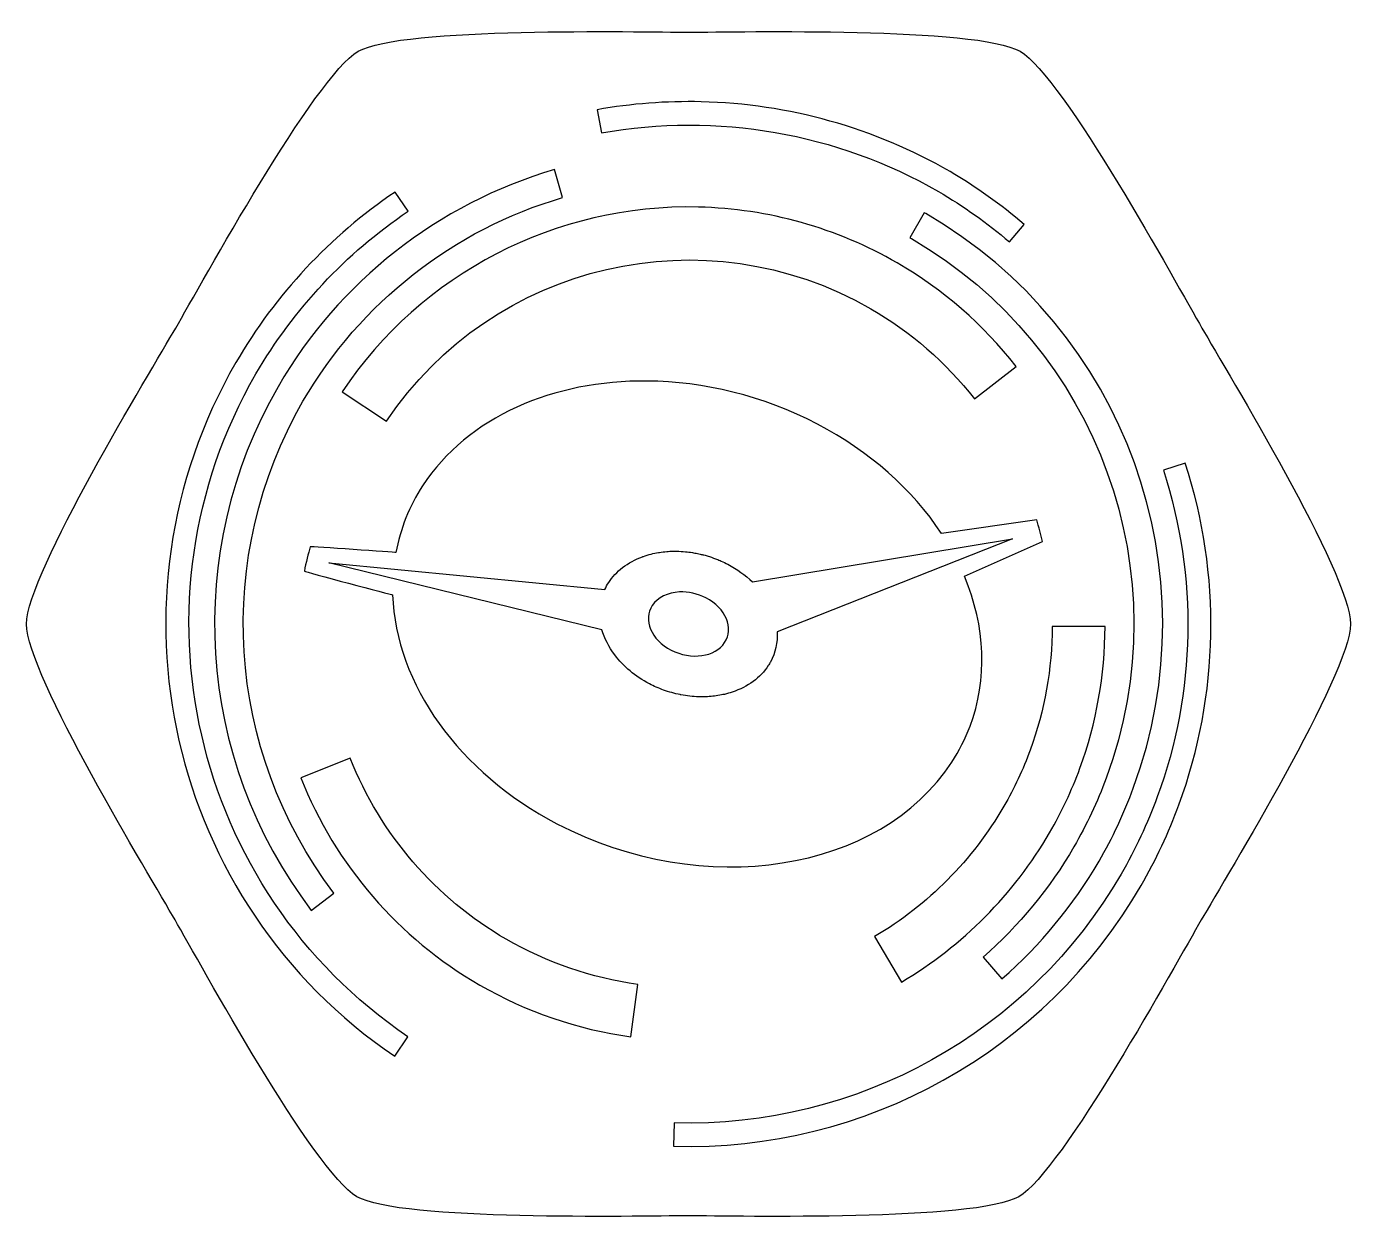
# Model space of a CAD drawing. Extents: x 3 to 1707, y 187 to 1378.
# Drawn here: x 1463.1 to 1706.7, y 1129.7 to 1349.6 of the extents above; entities that cross this region are included whole.
import ezdxf

# ---------------------------------------------------------------- set-up
doc = ezdxf.new("R2010")
doc.units = 0
doc.layers.add('Drawings', color=7, linetype='CONTINUOUS')

msp = doc.modelspace()

# ---------------------------------------------------------------- linework, layer by layer
at = {"layer": 'Drawings', "color": 7}
for points in [[(1524.104845, 1345.043219)], [(1587.186145, 1335.761267)], [(1586.722886, 1316.378737)], [(1628.212717, 1315.347585)], [(1577.297643, 1284.379638)], [(1676.254352, 1269.270639)], [(1583.237352, 1245.559433)], [(1522.6599, 1214.955439)]]:
    msp.add_lwpolyline(points, close=True, dxfattribs=at)
for points in [[(1568.070935, 1334.294482), (1568.843051, 1330.037492)], [(1561.717581, 1318.137775), (1560.211978, 1323.28807)], [(1533.276411, 1315.606743), (1530.888368, 1319.14688)], [(1643.908579, 1309.982226), (1646.621998, 1313.197022)], [(1521.143255, 1282.416572), (1529.30003, 1276.985052)], [(1676.254437, 1269.270639), (1672.23395, 1267.952737)], [(1648.932812, 1258.821166), (1631.439035, 1256.306675)], [(1596.628132, 1247.406704), (1644.487666, 1255.319626)], [(1644.487666, 1255.319626), (1601.188909, 1238.236531)], [(1635.619457, 1248.465434), (1649.991704, 1254.828859)], [(1568.958824, 1238.622519), (1518.705572, 1250.919261), (1569.48827, 1246.011594)], [(1592.072608, 1250.682257), (1592.111293, 1250.654589)], [(1661.507172, 1239.201522), (1651.789619, 1239.229094)], [(1515.462735, 1186.981718), (1519.632117, 1190.16345)], [(1619.11285, 1182.15127), (1624.048842, 1173.79719)], [(1582.244647, 1147.87478), (1582.112215, 1143.579204)]]:
    msp.add_lwpolyline(points, dxfattribs=at)
for points in [[(1524.104845, 1345.043219), (1532.033205, 1349.613701), (1575.849939, 1348.568944), (1584.998736, 1348.568989)], [(1584.998736, 1348.568989), (1594.147534, 1348.569035), (1637.966668, 1349.61425), (1645.88449, 1345.043861)], [(1490.545439, 1294.119254), (1495.128964, 1302.035516), (1516.176485, 1340.472737), (1524.104845, 1345.043219)], [(1645.88449, 1345.043861), (1653.8023, 1340.473465), (1674.761116, 1302.03659), (1679.326389, 1294.120374)], [(1587.186145, 1335.761267), (1580.78145, 1335.91018), (1574.3779, 1335.418811), (1568.070935, 1334.294482)], [(1632.999786, 1322.918617), (1619.045576, 1330.968887), (1603.292189, 1335.384935), (1587.186145, 1335.761267)], [(1568.843051, 1330.037492), (1590.148448, 1333.854956), (1612.117803, 1330.0335), (1630.882001, 1319.246139)], [(1560.211978, 1323.28807), (1538.765068, 1316.975622), (1520.560903, 1302.6707), (1509.357557, 1283.326419)], [(1646.621998, 1313.197022), (1642.372453, 1316.827214), (1637.814458, 1320.080061), (1632.999786, 1322.918617)], [(1530.888368, 1319.14688), (1518.893629, 1311.032833), (1508.886684, 1300.314868), (1501.614428, 1287.79295)], [(1513.951625, 1280.663045), (1524.484877, 1298.81099), (1541.582449, 1312.224871), (1561.717581, 1318.137775)], [(1630.882001, 1319.246139), (1635.484988, 1316.542214), (1639.843655, 1313.442527), (1643.908579, 1309.982226)], [(1505.287458, 1285.675484), (1512.245702, 1297.631212), (1521.813063, 1307.862504), (1533.276411, 1315.606743)], [(1586.722886, 1316.378737), (1560.494093, 1317.009724), (1535.760301, 1304.200669), (1521.143255, 1282.416572)], [(1623.28226, 1306.10572), (1612.148924, 1312.538127), (1599.577633, 1316.070602), (1586.722886, 1316.378737)], [(1628.212717, 1315.347574), (1628.212717, 1315.347574), (1625.587539, 1310.737676), (1625.587539, 1310.737676)], [(1628.532587, 1315.176635), (1628.426082, 1315.23384), (1628.319459, 1315.290823), (1628.212717, 1315.347585)], [(1529.30003, 1276.985052), (1548.943065, 1306.238767), (1587.89057, 1315.283136), (1618.417963, 1297.679971)], [(1666.707859, 1209.485322), (1681.401922, 1249.310095), (1665.285821, 1293.928818), (1628.532587, 1315.176635)], [(1625.587539, 1310.737676), (1625.683238, 1310.684564), (1625.77883, 1310.63126), (1625.874315, 1310.577765)], [(1625.874315, 1310.577765), (1660.389142, 1290.625812), (1675.525047, 1248.726098), (1661.727761, 1211.327074)], [(1645.143954, 1287.076098), (1639.131757, 1294.750103), (1631.712227, 1301.20847), (1623.28226, 1306.10572)], [(1618.417963, 1297.679971), (1625.768257, 1293.408445), (1632.238514, 1287.777528), (1637.483531, 1281.087642)], [(1463.093528, 1239.669884), (1463.104078, 1248.810762), (1485.961914, 1286.202993), (1490.545439, 1294.119254)], [(1679.326389, 1294.120374), (1683.891661, 1286.204158), (1706.663274, 1248.812152), (1706.652736, 1239.671281)], [(1501.614428, 1287.79295), (1476.38756, 1244.156877), (1489.14272, 1188.449273), (1530.844262, 1160.13293)], [(1637.483531, 1281.087642), (1637.483531, 1281.087642), (1645.143954, 1287.076098), (1645.143954, 1287.076098)], [(1533.26537, 1163.717178), (1493.433158, 1190.76976), (1481.228645, 1243.970362), (1505.287458, 1285.675484)], [(1577.297643, 1284.379638), (1560.045096, 1284.537459), (1544.237076, 1277.795802), (1535.967748, 1265.107391)], [(1608.601155, 1276.439141), (1598.520331, 1281.705264), (1587.649149, 1284.284953), (1577.297643, 1284.379638)], [(1509.357557, 1283.326419), (1491.810309, 1252.910688), (1494.216444, 1214.939917), (1515.462735, 1186.981718)], [(1519.632117, 1190.16345), (1499.686251, 1216.434529), (1497.447298, 1252.104744), (1513.951625, 1280.663045)], [(1631.439035, 1256.306675), (1626.079148, 1264.442648), (1618.137116, 1271.444921), (1608.601155, 1276.439141)], [(1675.096206, 1206.397348), (1682.51945, 1226.63293), (1682.927322, 1248.775478), (1676.254352, 1269.270639)], [(1672.23395, 1267.952737), (1678.60722, 1248.364239), (1678.214892, 1227.203006), (1671.11991, 1207.864133)], [(1535.967748, 1265.107391), (1533.518431, 1261.338251), (1531.854417, 1257.189396), (1531.02625, 1252.810652)], [(1649.991704, 1254.828859), (1649.680136, 1256.169416), (1649.326324, 1257.502343), (1648.932812, 1258.821166)], [(1515.29176, 1253.841813), (1514.973809, 1252.685586), (1514.441568, 1250.915498), (1514.205308, 1249.413884)], [(1531.02625, 1252.810652), (1531.02625, 1252.810652), (1515.334793, 1253.99831), (1515.29176, 1253.841813)], [(1572.753188, 1250.053525), (1573.823121, 1250.87875), (1575.061545, 1251.551048), (1576.426245, 1252.049677)], [(1576.426245, 1252.049677), (1576.474813, 1252.068593), (1576.525923, 1252.086436), (1576.575055, 1252.104816)], [(1576.575055, 1252.104816), (1577.033231, 1252.267494), (1577.504537, 1252.412453), (1577.986912, 1252.534924)], [(1577.986912, 1252.534924), (1578.436447, 1252.647093), (1578.893662, 1252.739669), (1579.360168, 1252.816152)], [(1579.360168, 1252.816152), (1579.420595, 1252.829139), (1579.481588, 1252.842408), (1579.542297, 1252.854746)], [(1579.542297, 1252.854746), (1579.979747, 1252.919738), (1580.423126, 1252.970388), (1580.871419, 1253.003618)], [(1580.871419, 1253.003618), (1580.953307, 1253.011523), (1581.037453, 1253.018581), (1581.119623, 1253.02564)], [(1581.119623, 1253.02564), (1581.570401, 1253.056075), (1582.023748, 1253.066097), (1582.481867, 1253.064234)], [(1582.481867, 1253.064234), (1582.561214, 1253.064437), (1582.63943, 1253.069881), (1582.719059, 1253.069881)], [(1582.719059, 1253.069881), (1583.243846, 1253.061411), (1583.772841, 1253.026684), (1584.301891, 1252.976147)], [(1584.301891, 1252.976147), (1584.729034, 1252.933516), (1585.15454, 1252.880353), (1585.581372, 1252.810731)], [(1585.581372, 1252.810731), (1585.738088, 1252.787862), (1585.893929, 1252.760618), (1586.050165, 1252.733542)], [(1586.050165, 1252.733542), (1586.380116, 1252.669905), (1586.709615, 1252.597742), (1587.037363, 1252.518493)], [(1587.037363, 1252.518493), (1587.259307, 1252.470835), (1587.483905, 1252.424336), (1587.704691, 1252.369621)], [(1587.704691, 1252.369621), (1587.979156, 1252.292488), (1588.24964, 1252.209512), (1588.520914, 1252.121482)], [(1588.520914, 1252.121482), (1588.789167, 1252.04339), (1589.055556, 1251.96222), (1589.320589, 1251.873343)], [(1570.188692, 1247.323979), (1570.865112, 1248.34737), (1571.726542, 1249.26744), (1572.753188, 1250.053525)], [(1589.320589, 1251.873343), (1589.55524, 1251.785652), (1589.789467, 1251.692286), (1590.021011, 1251.597621)], [(1590.021011, 1251.597621), (1590.316936, 1251.483475), (1590.613116, 1251.365462), (1590.903422, 1251.239196)], [(1590.903422, 1251.239196), (1591.29956, 1251.065818), (1591.6896, 1250.878628), (1592.072608, 1250.682257)], [(1592.111293, 1250.654589), (1593.796908, 1249.766931), (1595.324424, 1248.668658), (1596.628132, 1247.406704)], [(1514.205308, 1249.413884), (1514.179894, 1249.250726), (1530.447163, 1245.024553), (1530.447163, 1245.024553)], [(1569.48827, 1246.011594), (1569.689318, 1246.463337), (1569.921992, 1246.902002), (1570.188692, 1247.323979)], [(1636.678349, 1220.866697), (1639.915482, 1229.489873), (1639.544926, 1239.156784), (1635.619457, 1248.465434)], [(1530.447163, 1245.024553), (1530.99807, 1228.567163), (1542.635664, 1212.360044), (1560.680742, 1202.917866)], [(1583.237352, 1245.559433), (1581.040431, 1245.466928), (1579.192254, 1244.559222), (1578.218654, 1243.09457)], [(1588.068555, 1244.467614), (1586.566046, 1245.241631), (1584.863271, 1245.626446), (1583.237352, 1245.559433)], [(1578.218654, 1243.09457), (1576.453275, 1240.445965), (1578.001397, 1236.765102), (1581.676601, 1234.872849)], [(1591.526502, 1236.245893), (1593.291881, 1238.894498), (1591.743758, 1242.575361), (1588.068555, 1244.467614)], [(1490.419794, 1185.220904), (1485.854522, 1193.13712), (1463.082978, 1230.529007), (1463.093528, 1239.669884)], [(1571.291719, 1233.990563), (1570.199027, 1235.448523), (1569.407907, 1237.017232), (1568.958824, 1238.622519)], [(1601.188909, 1238.236531), (1601.299034, 1236.264676), (1600.876126, 1234.359892), (1599.942494, 1232.667156)], [(1651.789619, 1239.229094), (1651.767683, 1231.469864), (1650.397977, 1223.773406), (1647.741572, 1216.48288)], [(1656.88001, 1213.113684), (1659.923545, 1221.47561), (1661.489265, 1230.303107), (1661.507172, 1239.201522)], [(1706.652736, 1239.671281), (1706.642186, 1230.530403), (1683.784338, 1193.138166), (1679.200813, 1185.221904)], [(1581.676601, 1234.872849), (1585.352607, 1232.982159), (1589.762297, 1233.596855), (1591.526502, 1236.245893)], [(1577.672632, 1228.663813), (1575.090347, 1230.014409), (1572.8885, 1231.851542), (1571.291719, 1233.990563)], [(1599.942494, 1232.667156), (1599.822204, 1232.446685), (1599.693725, 1232.228964), (1599.556436, 1232.016475)], [(1599.556436, 1232.016475), (1598.105697, 1229.798625), (1595.794403, 1228.102094), (1592.927346, 1227.141894)], [(1580.275757, 1227.522366), (1579.381685, 1227.846093), (1578.509468, 1228.227954), (1577.672632, 1228.663813)], [(1583.342111, 1226.673175), (1582.30403, 1226.878428), (1581.276989, 1227.163292), (1580.275757, 1227.522366)], [(1583.485556, 1226.640086), (1583.437553, 1226.653073), (1583.390115, 1226.659849), (1583.342111, 1226.673175)], [(1585.118001, 1226.386442), (1584.573391, 1226.448215), (1584.028189, 1226.534608), (1583.485556, 1226.640086)], [(1588.360866, 1226.287175), (1587.295366, 1226.230822), (1586.208378, 1226.264589), (1585.118001, 1226.386442)], [(1590.919856, 1226.623544), (1590.089656, 1226.453046), (1589.235031, 1226.338502), (1588.360866, 1226.287175)], [(1591.465849, 1226.722811), (1591.284849, 1226.686108), (1591.103115, 1226.654685), (1590.919856, 1226.623544)], [(1592.927346, 1227.141894), (1592.453132, 1226.98156), (1591.964742, 1226.840579), (1591.465849, 1226.722811)], [(1633.319656, 1214.249617), (1634.683707, 1216.344389), (1635.805624, 1218.556282), (1636.678349, 1220.866697)], [(1647.741572, 1216.48288), (1646.421358, 1212.902766), (1644.797694, 1209.441952), (1642.888287, 1206.138179)], [(1522.6599, 1214.955439), (1522.6599, 1214.955439), (1513.543486, 1211.371185), (1513.543486, 1211.371185)], [(1551.332728, 1181.660498), (1538.304033, 1189.221166), (1528.203104, 1200.950382), (1522.6599, 1214.955439)], [(1560.680742, 1202.917866), (1587.563845, 1188.871739), (1620.088189, 1193.94626), (1633.319656, 1214.249617)], [(1651.315319, 1201.269106), (1653.504151, 1205.051669), (1655.365815, 1209.014266), (1656.88001, 1213.113684)], [(1513.543486, 1211.371185), (1519.911435, 1195.320234), (1531.507727, 1181.885874), (1546.45739, 1173.240269)], [(1661.727761, 1211.327074), (1660.111889, 1206.949031), (1658.124745, 1202.717078), (1655.788024, 1198.677412)], [(1660.393105, 1196.01957), (1662.87764, 1200.320199), (1664.990237, 1204.825157), (1666.707859, 1209.485322)], [(1642.888287, 1206.138179), (1637.141433, 1196.244051), (1628.956313, 1187.986129), (1619.11285, 1182.15127)], [(1671.11991, 1207.864133), (1669.307846, 1202.949942), (1667.079007, 1198.199601), (1664.457726, 1193.664976)], [(1668.125137, 1191.54751), (1670.867672, 1196.289865), (1673.199847, 1201.257886), (1675.096206, 1206.397348)], [(1624.048842, 1173.79719), (1635.33598, 1180.474735), (1644.723386, 1189.93287), (1651.315319, 1201.269106)], [(1655.788024, 1198.677412), (1651.345221, 1191.042936), (1645.696547, 1184.177276), (1639.060857, 1178.346438)], [(1642.546364, 1174.37619), (1649.624242, 1180.580633), (1655.651085, 1187.889601), (1660.393105, 1196.01957)], [(1664.457726, 1193.664976), (1647.536745, 1164.470699), (1615.977696, 1146.893264), (1582.244647, 1147.87478)], [(1582.112215, 1143.579204), (1617.418021, 1142.561915), (1650.44021, 1160.977967), (1668.125137, 1191.54751)], [(1523.861774, 1134.297304), (1515.943964, 1138.8677), (1494.985067, 1177.304688), (1490.419794, 1185.220904)], [(1679.200813, 1185.221904), (1674.617288, 1177.305643), (1653.56971, 1138.868548), (1645.64135, 1134.298066)], [(1575.565917, 1173.356052), (1567.029256, 1174.540412), (1558.801224, 1177.360068), (1551.332728, 1181.660498)], [(1639.060857, 1178.346438), (1639.060857, 1178.346438), (1642.546364, 1174.37619), (1642.546364, 1174.37619)], [(1546.45739, 1173.240269), (1555.023229, 1168.307591), (1564.461449, 1165.075856), (1574.253314, 1163.722684)], [(1574.253314, 1163.722684), (1574.253314, 1163.722684), (1575.565917, 1173.356052), (1575.565917, 1173.356052)], [(1530.844262, 1160.13293), (1530.844262, 1160.13293), (1533.26537, 1163.717178), (1533.26537, 1163.717178)], [(1584.747516, 1130.772169), (1575.598731, 1130.77213), (1531.779596, 1129.726916), (1523.861774, 1134.297304)], [(1645.64135, 1134.298066), (1637.712989, 1129.727584), (1593.896313, 1130.772215), (1584.747516, 1130.772169)]]:
    msp.add_open_spline(points, degree=3, dxfattribs=at)

doc.saveas('drawing.dxf')
